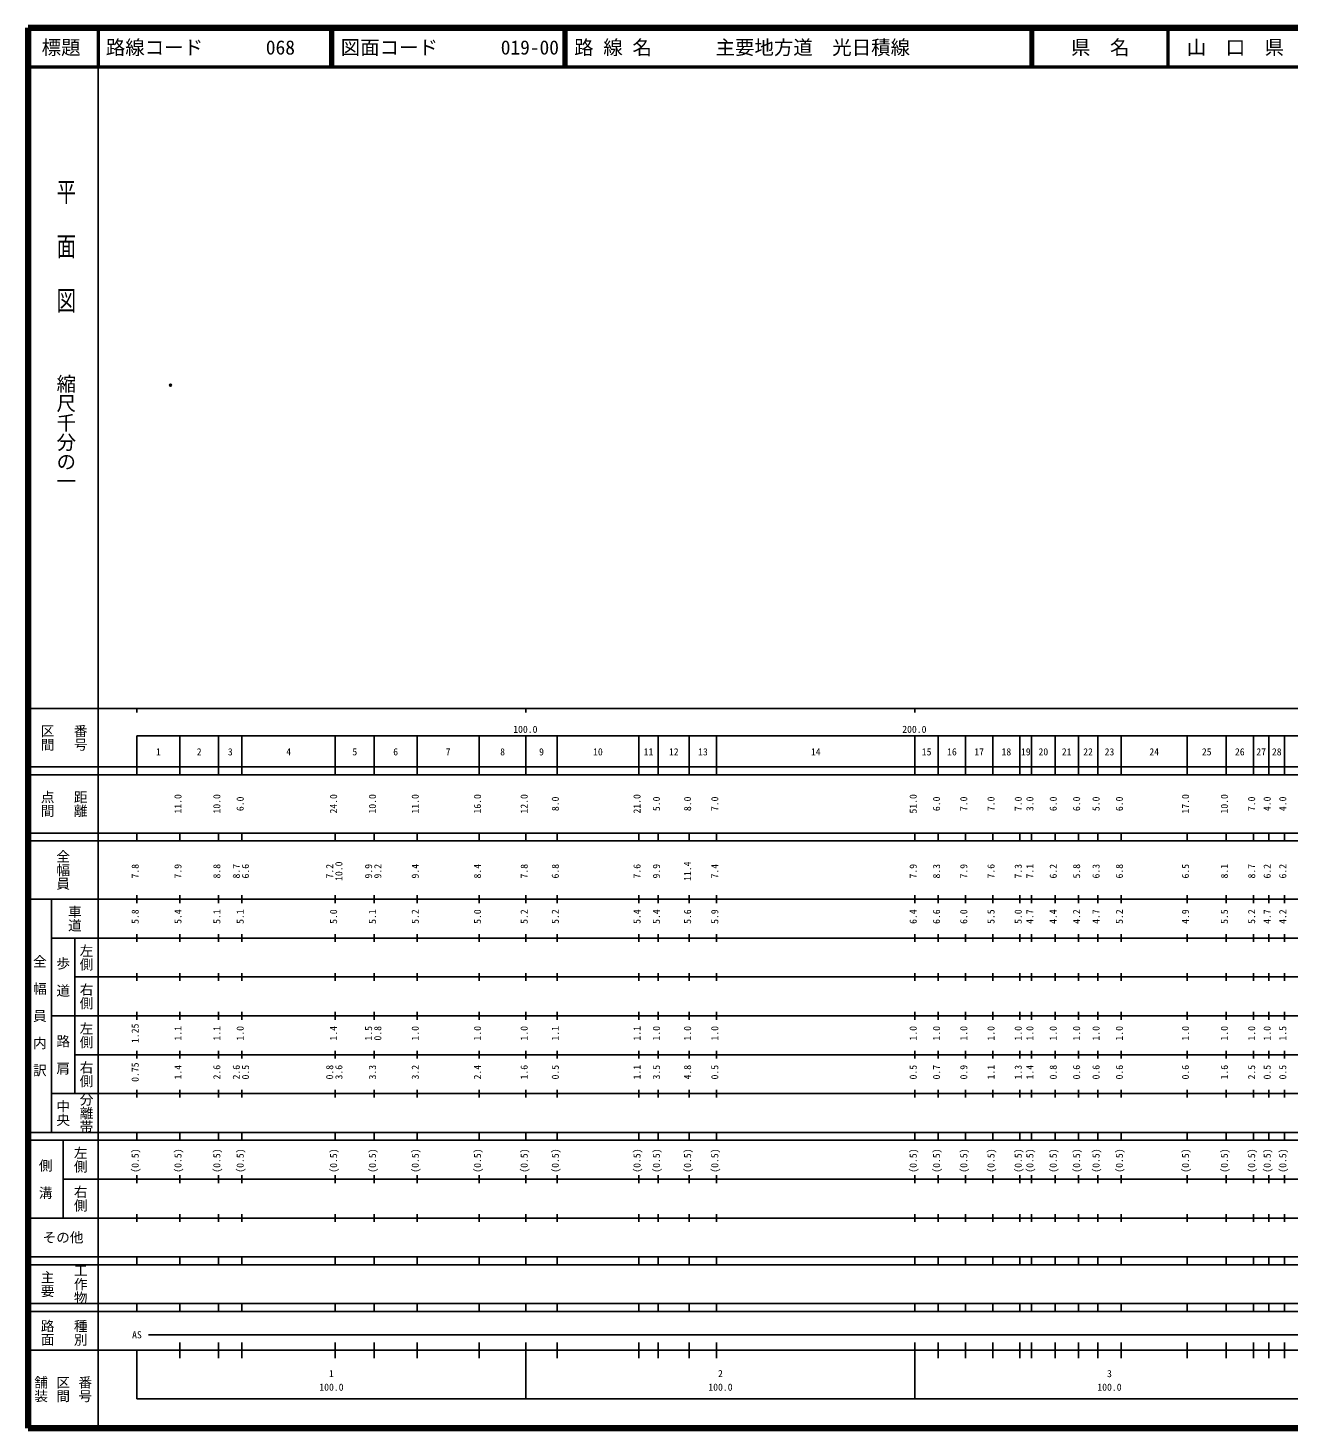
# Model space of a CAD drawing. Units: millimetres on the paper. Extents: x 40 to 680, y 20 to 380.
# Drawn here: x 40 to 364.1, y 20 to 380 of the extents above; entities that cross this region are included whole.
import ezdxf
from ezdxf.enums import TextEntityAlignment as Align

# ---------------------------------------------------------------- set-up
doc = ezdxf.new("R2010")
doc.units = ezdxf.units.MM
doc.header["$PDMODE"] = 32
doc.header["$PDSIZE"] = 0.5
doc.layers.add('M-OTRS', color=6, linetype='Continuous')
doc.layers.add('M-TTL-TXT', color=7, linetype='Continuous')
for name, color, linetype, lineweight in [('M-TTL', 2, 'Continuous', 140), ('M-TTL-BAND', 7, 'Continuous', 25), ('M-TTL-LINE', 7, 'Continuous', 50)]:
    doc.layers.add(name, color=color, linetype=linetype, lineweight=lineweight)
doc.styles.add('@ＭＳ ゴシック', font='')
doc.styles.add('ＭＳ ゴシック', font='')
doc.styles.get('@ＭＳ ゴシック').set_extended_font_data('@MS Gothic')
doc.styles.get('ＭＳ ゴシック').set_extended_font_data('MS Gothic')

msp = doc.modelspace()

# ---------------------------------------------------------------- linework, layer by layer
at = {"layer": 'M-OTRS'}
msp.add_point((76.632, 288.124), dxfattribs=at)
at = {"layer": 'M-TTL'}
for p, q in [((40, 380), (40, 20)), ((680, 380), (40, 380)), ((40, 20), (680, 20))]:
    msp.add_line(p, q, dxfattribs=at)
at = {"layer": 'M-TTL-BAND'}
for p, q in [((58, 370), (58, 20)), ((40, 205), (579, 205)), ((68, 205), (68, 204)), ((168, 205), (168, 204)), ((268, 205), (268, 204)), ((68, 198), (579, 198)), ((68, 198), (68, 188)), ((79, 188), (79, 198)), ((89, 188), (89, 198)), ((95, 188), (95, 198)), ((119, 188), (119, 198)), ((129, 188), (129, 198)), ((140, 188), (140, 198)), ((156, 188), (156, 198)), ((168, 188), (168, 198)), ((176, 188), (176, 198)), ((197, 188), (197, 198)), ((202, 188), (202, 198)), ((210, 188), (210, 198)), ((217, 188), (217, 198)), ((268, 188), (268, 198)), ((274, 188), (274, 198)), ((281, 188), (281, 198)), ((288, 188), (288, 198)), ((295, 188), (295, 198)), ((298, 188), (298, 198)), ((304, 188), (304, 198)), ((310, 188), (310, 198)), ((315, 188), (315, 198)), ((321, 188), (321, 198)), ((338, 188), (338, 198)), ((348, 188), (348, 198)), ((355, 188), (355, 198)), ((359, 188), (359, 198)), ((363, 188), (363, 198)), ((40, 190), (579, 190)), ((40, 188), (579, 188)), ((40, 173), (579, 173)), ((68, 171), (68, 173)), ((79, 171), (79, 173)), ((89, 171), (89, 173)), ((95, 171), (95, 173)), ((119, 171), (119, 173)), ((129, 171), (129, 173)), ((140, 171), (140, 173)), ((156, 171), (156, 173)), ((168, 171), (168, 173)), ((176, 171), (176, 173)), ((197, 171), (197, 173)), ((202, 171), (202, 173)), ((210, 171), (210, 173)), ((217, 171), (217, 173)), ((268, 171), (268, 173)), ((274, 171), (274, 173)), ((281, 171), (281, 173)), ((288, 171), (288, 173)), ((295, 171), (295, 173)), ((298, 171), (298, 173)), ((304, 171), (304, 173)), ((310, 171), (310, 173)), ((315, 171), (315, 173)), ((321, 171), (321, 173)), ((338, 171), (338, 173)), ((348, 171), (348, 173)), ((355, 171), (355, 173)), ((359, 171), (359, 173)), ((363, 171), (363, 173)), ((40, 171), (579, 171)), ((40, 156), (579, 156)), ((46, 96), (46, 156)), ((68, 155), (68, 157)), ((79, 155), (79, 157)), ((89, 155), (89, 157)), ((95, 155), (95, 157)), ((119, 155), (119, 157)), ((129, 155), (129, 157)), ((140, 155), (140, 157)), ((156, 155), (156, 157)), ((168, 155), (168, 157)), ((176, 155), (176, 157)), ((197, 155), (197, 157)), ((202, 155), (202, 157)), ((210, 155), (210, 157)), ((217, 155), (217, 157)), ((268, 155), (268, 157)), ((274, 155), (274, 157)), ((281, 155), (281, 157)), ((288, 155), (288, 157)), ((295, 155), (295, 157)), ((298, 155), (298, 157)), ((304, 155), (304, 157)), ((310, 155), (310, 157)), ((315, 155), (315, 157)), ((321, 155), (321, 157)), ((338, 155), (338, 157)), ((348, 155), (348, 157)), ((355, 155), (355, 157)), ((359, 155), (359, 157)), ((363, 155), (363, 157)), ((46, 146), (579, 146)), ((52, 146), (52, 106)), ((68, 145), (68, 147)), ((79, 145), (79, 147)), ((89, 145), (89, 147)), ((95, 145), (95, 147)), ((119, 145), (119, 147)), ((129, 145), (129, 147)), ((140, 145), (140, 147)), ((156, 145), (156, 147)), ((168, 145), (168, 147)), ((176, 145), (176, 147)), ((197, 145), (197, 147)), ((202, 145), (202, 147)), ((210, 145), (210, 147)), ((217, 145), (217, 147)), ((268, 145), (268, 147)), ((274, 145), (274, 147)), ((281, 145), (281, 147)), ((288, 145), (288, 147)), ((295, 145), (295, 147)), ((298, 145), (298, 147)), ((304, 145), (304, 147)), ((310, 145), (310, 147)), ((315, 145), (315, 147)), ((321, 145), (321, 147)), ((338, 145), (338, 147)), ((348, 145), (348, 147)), ((355, 145), (355, 147)), ((359, 145), (359, 147)), ((363, 145), (363, 147)), ((68, 135), (68, 137)), ((79, 135), (79, 137)), ((89, 135), (89, 137)), ((95, 135), (95, 137)), ((119, 135), (119, 137)), ((129, 135), (129, 137)), ((140, 135), (140, 137)), ((156, 135), (156, 137)), ((168, 135), (168, 137)), ((176, 135), (176, 137)), ((197, 135), (197, 137)), ((202, 135), (202, 137)), ((210, 135), (210, 137)), ((217, 135), (217, 137)), ((268, 135), (268, 137)), ((274, 135), (274, 137)), ((281, 135), (281, 137)), ((288, 135), (288, 137)), ((295, 135), (295, 137)), ((298, 135), (298, 137)), ((304, 135), (304, 137)), ((310, 135), (310, 137)), ((315, 135), (315, 137)), ((321, 135), (321, 137)), ((338, 135), (338, 137)), ((348, 135), (348, 137)), ((355, 135), (355, 137)), ((359, 135), (359, 137)), ((363, 135), (363, 137)), ((52, 136), (579, 136)), ((46, 126), (579, 126)), ((68, 125), (68, 127)), ((79, 125), (79, 127)), ((89, 125), (89, 127)), ((95, 125), (95, 127)), ((119, 125), (119, 127)), ((129, 125), (129, 127)), ((140, 125), (140, 127)), ((156, 125), (156, 127)), ((168, 125), (168, 127)), ((176, 125), (176, 127)), ((197, 125), (197, 127)), ((202, 125), (202, 127)), ((210, 125), (210, 127)), ((217, 125), (217, 127)), ((268, 125), (268, 127)), ((274, 125), (274, 127)), ((281, 125), (281, 127)), ((288, 125), (288, 127)), ((295, 125), (295, 127)), ((298, 125), (298, 127)), ((304, 125), (304, 127)), ((310, 125), (310, 127)), ((315, 125), (315, 127)), ((321, 125), (321, 127)), ((338, 125), (338, 127)), ((348, 125), (348, 127)), ((355, 125), (355, 127)), ((359, 125), (359, 127)), ((363, 125), (363, 127)), ((52, 116), (579, 116)), ((68, 115), (68, 117)), ((79, 115), (79, 117)), ((89, 115), (89, 117)), ((95, 115), (95, 117)), ((119, 115), (119, 117)), ((129, 115), (129, 117)), ((140, 115), (140, 117)), ((156, 115), (156, 117)), ((168, 115), (168, 117)), ((176, 115), (176, 117)), ((197, 115), (197, 117)), ((202, 115), (202, 117)), ((210, 115), (210, 117)), ((217, 115), (217, 117)), ((268, 115), (268, 117)), ((274, 115), (274, 117)), ((281, 115), (281, 117)), ((288, 115), (288, 117)), ((295, 115), (295, 117)), ((298, 115), (298, 117)), ((304, 115), (304, 117)), ((310, 115), (310, 117)), ((315, 115), (315, 117)), ((321, 115), (321, 117)), ((338, 115), (338, 117)), ((348, 115), (348, 117)), ((355, 115), (355, 117)), ((359, 115), (359, 117)), ((363, 115), (363, 117)), ((46, 106), (579, 106)), ((68, 105), (68, 107)), ((79, 105), (79, 107)), ((89, 105), (89, 107)), ((95, 105), (95, 107)), ((119, 105), (119, 107)), ((129, 105), (129, 107)), ((140, 105), (140, 107)), ((156, 105), (156, 107)), ((168, 105), (168, 107)), ((176, 105), (176, 107)), ((197, 105), (197, 107)), ((202, 105), (202, 107)), ((210, 105), (210, 107)), ((217, 105), (217, 107)), ((268, 105), (268, 107)), ((274, 105), (274, 107)), ((281, 105), (281, 107)), ((288, 105), (288, 107)), ((295, 105), (295, 107)), ((298, 105), (298, 107)), ((304, 105), (304, 107)), ((310, 105), (310, 107)), ((315, 105), (315, 107)), ((321, 105), (321, 107)), ((338, 105), (338, 107)), ((348, 105), (348, 107)), ((355, 105), (355, 107)), ((359, 105), (359, 107)), ((363, 105), (363, 107)), ((40, 96), (579, 96)), ((40, 94), (579, 94)), ((49, 94), (49, 74)), ((68, 94), (68, 96)), ((79, 94), (79, 96)), ((89, 94), (89, 96)), ((95, 94), (95, 96)), ((119, 94), (119, 96)), ((129, 94), (129, 96)), ((140, 94), (140, 96)), ((156, 94), (156, 96)), ((168, 94), (168, 96)), ((176, 94), (176, 96)), ((197, 94), (197, 96)), ((202, 94), (202, 96)), ((210, 94), (210, 96)), ((217, 94), (217, 96)), ((268, 94), (268, 96)), ((274, 94), (274, 96)), ((281, 94), (281, 96)), ((288, 94), (288, 96)), ((295, 94), (295, 96)), ((298, 94), (298, 96)), ((304, 94), (304, 96)), ((310, 94), (310, 96)), ((315, 94), (315, 96)), ((321, 94), (321, 96)), ((338, 94), (338, 96)), ((348, 94), (348, 96)), ((355, 94), (355, 96)), ((359, 94), (359, 96)), ((363, 94), (363, 96)), ((49, 84), (579, 84)), ((68, 83), (68, 85)), ((79, 83), (79, 85)), ((89, 83), (89, 85)), ((95, 83), (95, 85)), ((119, 83), (119, 85)), ((129, 83), (129, 85)), ((140, 83), (140, 85)), ((156, 83), (156, 85)), ((168, 83), (168, 85)), ((176, 83), (176, 85)), ((197, 83), (197, 85)), ((202, 83), (202, 85)), ((210, 83), (210, 85)), ((217, 83), (217, 85)), ((268, 83), (268, 85)), ((274, 83), (274, 85)), ((281, 83), (281, 85)), ((288, 83), (288, 85)), ((295, 83), (295, 85)), ((298, 83), (298, 85)), ((304, 83), (304, 85)), ((310, 83), (310, 85)), ((315, 83), (315, 85)), ((321, 83), (321, 85)), ((338, 83), (338, 85)), ((348, 83), (348, 85)), ((355, 83), (355, 85)), ((359, 83), (359, 85)), ((363, 83), (363, 85)), ((40, 74), (579, 74)), ((68, 73), (68, 75)), ((79, 73), (79, 75)), ((89, 73), (89, 75)), ((95, 73), (95, 75)), ((119, 73), (119, 75)), ((129, 73), (129, 75)), ((140, 73), (140, 75)), ((156, 73), (156, 75)), ((168, 73), (168, 75)), ((176, 73), (176, 75)), ((197, 73), (197, 75)), ((202, 73), (202, 75)), ((210, 73), (210, 75)), ((217, 73), (217, 75)), ((268, 73), (268, 75)), ((274, 73), (274, 75)), ((281, 73), (281, 75)), ((288, 73), (288, 75)), ((295, 73), (295, 75)), ((298, 73), (298, 75)), ((304, 73), (304, 75)), ((310, 73), (310, 75)), ((315, 73), (315, 75)), ((321, 73), (321, 75)), ((338, 73), (338, 75)), ((348, 73), (348, 75)), ((355, 73), (355, 75)), ((359, 73), (359, 75)), ((363, 73), (363, 75)), ((40, 64), (579, 64)), ((40, 62), (579, 62)), ((68, 62), (68, 64)), ((79, 62), (79, 64)), ((89, 62), (89, 64)), ((95, 62), (95, 64)), ((119, 62), (119, 64)), ((129, 62), (129, 64)), ((140, 62), (140, 64)), ((156, 62), (156, 64)), ((168, 62), (168, 64)), ((176, 62), (176, 64)), ((197, 62), (197, 64)), ((202, 62), (202, 64)), ((210, 62), (210, 64)), ((217, 62), (217, 64)), ((268, 62), (268, 64)), ((274, 62), (274, 64)), ((281, 62), (281, 64)), ((288, 62), (288, 64)), ((295, 62), (295, 64)), ((298, 62), (298, 64)), ((304, 62), (304, 64)), ((310, 62), (310, 64)), ((315, 62), (315, 64)), ((321, 62), (321, 64)), ((338, 62), (338, 64)), ((348, 62), (348, 64)), ((355, 62), (355, 64)), ((359, 62), (359, 64)), ((363, 62), (363, 64)), ((40, 52), (579, 52)), ((68, 50), (68, 52)), ((79, 50), (79, 52)), ((89, 50), (89, 52)), ((95, 50), (95, 52)), ((119, 50), (119, 52)), ((129, 50), (129, 52)), ((140, 50), (140, 52)), ((156, 50), (156, 52)), ((168, 50), (168, 52)), ((176, 50), (176, 52)), ((197, 50), (197, 52)), ((202, 50), (202, 52)), ((210, 50), (210, 52)), ((217, 50), (217, 52)), ((268, 50), (268, 52)), ((274, 50), (274, 52)), ((281, 50), (281, 52)), ((288, 50), (288, 52)), ((295, 50), (295, 52)), ((298, 50), (298, 52)), ((304, 50), (304, 52)), ((310, 50), (310, 52)), ((315, 50), (315, 52)), ((321, 50), (321, 52)), ((338, 50), (338, 52)), ((348, 50), (348, 52)), ((355, 50), (355, 52)), ((359, 50), (359, 52)), ((363, 50), (363, 52)), ((40, 50), (579, 50)), ((71, 44), (481.5, 44)), ((40, 40), (579, 40)), ((68, 40), (68, 27.5)), ((79, 38), (79, 42)), ((89, 38), (89, 42)), ((95, 38), (95, 42)), ((119, 38), (119, 42)), ((129, 38), (129, 42)), ((140, 38), (140, 42)), ((156, 38), (156, 42)), ((168, 27.5), (168, 42)), ((176, 38), (176, 42)), ((197, 38), (197, 42)), ((202, 38), (202, 42)), ((210, 38), (210, 42)), ((217, 38), (217, 42)), ((268, 27.5), (268, 42)), ((274, 38), (274, 42)), ((281, 38), (281, 42)), ((288, 38), (288, 42)), ((295, 38), (295, 42)), ((298, 38), (298, 42)), ((304, 38), (304, 42)), ((310, 38), (310, 42)), ((315, 38), (315, 42)), ((321, 38), (321, 42)), ((338, 38), (338, 42)), ((348, 38), (348, 42)), ((355, 38), (355, 42)), ((359, 38), (359, 42)), ((363, 38), (363, 42)), ((68, 27.5), (579, 27.5))]:
    msp.add_line(p, q, dxfattribs=at)
at = {"layer": 'M-TTL-LINE'}
for p, q in [((58, 380), (58, 370)), ((117.75, 380), (117.75, 370)), ((118.25, 380), (118.25, 370)), ((177.75, 380), (177.75, 370)), ((178.25, 380), (178.25, 370)), ((297.75, 380), (297.75, 370)), ((298.25, 380), (298.25, 370)), ((333, 380), (333, 370)), ((40, 370), (680, 370))]:
    msp.add_line(p, q, dxfattribs=at)

# ---------------------------------------------------------------- texts
at = {"layer": 'M-TTL-BAND', "style": '@ＭＳ ゴシック', "width": 1.4}
msp.add_text('平  面  図', height=3.666, rotation=270, dxfattribs=at).set_placement((49.777, 306.475), align=Align.MIDDLE_RIGHT)
at = {"layer": 'M-TTL-BAND', "style": '@ＭＳ ゴシック'}
msp.add_text('縮尺千分の一', height=3.666, rotation=270, dxfattribs=at).set_placement((49.777, 261.03), align=Align.MIDDLE_RIGHT)
for s, p in [('区間', (45, 197.5)), ('番号', (53.5, 197.5)), ('点間', (45, 180.5)), ('距離', (53.5, 180.5)), ('全幅員', (49, 163.5)), ('車道', (52, 151)), ('左側', (55, 141)), ('全\u3000幅\u3000員\u3000内\u3000訳', (43, 126)), ('歩\u3000道', (49, 136)), ('右側', (55, 131)), ('左側', (55, 121)), ('路\u3000肩', (49, 116)), ('右側', (55, 111)), ('分離帯', (55, 101)), ('中央', (49, 101)), ('左側', (53.5, 89)), ('側\u3000溝', (44.5, 84)), ('右側', (53.5, 79)), ('工作物', (53.5, 57)), ('主要', (45, 57)), ('路面', (45, 44.5)), ('種別', (53.5, 44.5)), ('舗装', (43.333, 30)), ('区間', (49, 30)), ('番号', (54.667, 30))]:
    msp.add_text(s, height=2.566, rotation=270, dxfattribs=at).set_placement(p, align=Align.MIDDLE_CENTER)
at = {"layer": 'M-TTL-BAND', "style": 'ＭＳ ゴシック'}
for s, p in [('100.0', (167.844, 198.195)), ('200.0', (267.844, 198.195)), ('1', (73.5, 192.405)), ('2', (84, 192.405)), ('3', (92, 192.405)), ('4', (107, 192.405)), ('5', (124, 192.405)), ('6', (134.5, 192.405)), ('7', (148, 192.405)), ('8', (162, 192.405)), ('9', (172, 192.405)), ('10', (186.5, 192.405)), ('11', (199.5, 192.405)), ('12', (206, 192.405)), ('13', (213.5, 192.405)), ('14', (242.5, 192.405)), ('15', (271, 192.405)), ('16', (277.5, 192.405)), ('17', (284.5, 192.405)), ('18', (291.5, 192.405)), ('19', (296.5, 192.405)), ('20', (301, 192.405)), ('21', (307, 192.405)), ('22', (312.5, 192.405)), ('23', (318, 192.405)), ('24', (329.5, 192.405)), ('25', (343, 192.405)), ('26', (351.5, 192.405)), ('27', (357, 192.405)), ('28', (361, 192.405)), ('AS', (68, 42.5)), ('1', (118, 32.523)), ('2', (218, 32.523)), ('3', (318, 32.523)), ('100.0', (118, 29.033)), ('100.0', (218, 29.033)), ('100.0', (318, 29.033))]:
    msp.add_text(s, height=1.833, dxfattribs=at).set_placement(p, align=Align.BOTTOM_CENTER)
for s, p in [('11.0', (80, 180.5)), ('10.0', (90, 180.5)), ('6.0', (96, 180.5)), ('24.0', (120, 180.5)), ('10.0', (130, 180.5)), ('11.0', (141, 180.5)), ('16.0', (157, 180.5)), ('12.0', (169, 180.5)), ('8.0', (177, 180.5)), ('21.0', (198, 180.5)), ('5.0', (203, 180.5)), ('8.0', (211, 180.5)), ('7.0', (218, 180.5)), ('51.0', (269, 180.5)), ('6.0', (275, 180.5)), ('7.0', (282, 180.5)), ('7.0', (289, 180.5)), ('7.0', (296, 180.5)), ('3.0', (299, 180.5)), ('6.0', (305, 180.5)), ('6.0', (311, 180.5)), ('5.0', (316, 180.5)), ('6.0', (322, 180.5)), ('17.0', (339, 180.5)), ('10.0', (349, 180.5)), ('7.0', (356, 180.5)), ('4.0', (360, 180.5)), ('4.0', (364, 180.5)), ('7.8', (69, 163.174)), ('7.9', (80, 163.174)), ('8.8', (90, 163.174)), ('8.7', (95, 163.174)), ('6.6', (97.37, 163.174)), ('7.2', (119, 163.174)), ('10.0', (121.37, 163.174)), ('9.9', (129, 163.174)), ('9.2', (131.37, 163.174)), ('9.4', (141, 163.174)), ('8.4', (157, 163.174)), ('7.8', (169, 163.174)), ('6.8', (177, 163.174)), ('7.6', (198, 163.174)), ('9.9', (203, 163.174)), ('11.4', (211, 163.174)), ('7.4', (218, 163.174)), ('7.9', (269, 163.174)), ('8.3', (275, 163.174)), ('7.9', (282, 163.174)), ('7.6', (289, 163.174)), ('7.3', (296, 163.174)), ('7.1', (299, 163.174)), ('6.2', (305, 163.174)), ('5.8', (311, 163.174)), ('6.3', (316, 163.174)), ('6.8', (322, 163.174)), ('6.5', (339, 163.174)), ('8.1', (349, 163.174)), ('8.7', (356, 163.174)), ('6.2', (360, 163.174)), ('6.2', (364, 163.174)), ('5.8', (69, 151.5)), ('5.4', (80, 151.5)), ('5.1', (90, 151.5)), ('5.1', (96, 151.5)), ('5.0', (120, 151.5)), ('5.1', (130, 151.5)), ('5.2', (141, 151.5)), ('5.0', (157, 151.5)), ('5.2', (169, 151.5)), ('5.2', (177, 151.5)), ('5.4', (198, 151.5)), ('5.4', (203, 151.5)), ('5.6', (211, 151.5)), ('5.9', (218, 151.5)), ('6.4', (269, 151.5)), ('6.6', (275, 151.5)), ('6.0', (282, 151.5)), ('5.5', (289, 151.5)), ('5.0', (296, 151.5)), ('4.7', (299, 151.5)), ('4.4', (305, 151.5)), ('4.2', (311, 151.5)), ('4.7', (316, 151.5)), ('5.2', (322, 151.5)), ('4.9', (339, 151.5)), ('5.5', (349, 151.5)), ('5.2', (356, 151.5)), ('4.7', (360, 151.5)), ('4.2', (364, 151.5)), ('1.25', (69, 121.5)), ('1.1', (80, 121.5)), ('1.1', (90, 121.5)), ('1.0', (96, 121.5)), ('1.4', (120, 121.5)), ('1.5', (129, 121.5)), ('0.8', (131.37, 121.5)), ('1.0', (141, 121.5)), ('1.0', (157, 121.5)), ('1.0', (169, 121.5)), ('1.1', (177, 121.5)), ('1.1', (198, 121.5)), ('1.0', (203, 121.5)), ('1.0', (211, 121.5)), ('1.0', (218, 121.5)), ('1.0', (269, 121.5)), ('1.0', (275, 121.5)), ('1.0', (282, 121.5)), ('1.0', (289, 121.5)), ('1.0', (296, 121.5)), ('1.0', (299, 121.5)), ('1.0', (305, 121.5)), ('1.0', (311, 121.5)), ('1.0', (316, 121.5)), ('1.0', (322, 121.5)), ('1.0', (339, 121.5)), ('1.0', (349, 121.5)), ('1.0', (356, 121.5)), ('1.0', (360, 121.5)), ('1.5', (364, 121.5)), ('0.75', (69, 111.5)), ('1.4', (80, 111.5)), ('2.6', (90, 111.5)), ('2.6', (95, 111.5)), ('0.5', (97.37, 111.5)), ('0.8', (119, 111.5)), ('3.6', (121.37, 111.5)), ('3.3', (130, 111.5)), ('3.2', (141, 111.5)), ('2.4', (157, 111.5)), ('1.6', (169, 111.5)), ('0.5', (177, 111.5)), ('1.1', (198, 111.5)), ('3.5', (203, 111.5)), ('4.8', (211, 111.5)), ('0.5', (218, 111.5)), ('0.5', (269, 111.5)), ('0.7', (275, 111.5)), ('0.9', (282, 111.5)), ('1.1', (289, 111.5)), ('1.3', (296, 111.5)), ('1.4', (299, 111.5)), ('0.8', (305, 111.5)), ('0.6', (311, 111.5)), ('0.6', (316, 111.5)), ('0.6', (322, 111.5)), ('0.6', (339, 111.5)), ('1.6', (349, 111.5)), ('2.5', (356, 111.5)), ('0.5', (360, 111.5)), ('0.5', (364, 111.5)), ('(0.5)', (69, 88.764)), ('(0.5)', (80, 88.764)), ('(0.5)', (90, 88.764)), ('(0.5)', (96, 88.764)), ('(0.5)', (120, 88.764)), ('(0.5)', (130, 88.764)), ('(0.5)', (141, 88.764)), ('(0.5)', (157, 88.764)), ('(0.5)', (169, 88.764)), ('(0.5)', (177, 88.764)), ('(0.5)', (198, 88.764)), ('(0.5)', (203, 88.764)), ('(0.5)', (211, 88.764)), ('(0.5)', (218, 88.764)), ('(0.5)', (269, 88.764)), ('(0.5)', (275, 88.764)), ('(0.5)', (282, 88.764)), ('(0.5)', (289, 88.764)), ('(0.5)', (296, 88.764)), ('(0.5)', (299, 88.764)), ('(0.5)', (305, 88.764)), ('(0.5)', (311, 88.764)), ('(0.5)', (316, 88.764)), ('(0.5)', (322, 88.764)), ('(0.5)', (339, 88.764)), ('(0.5)', (349, 88.764)), ('(0.5)', (356, 88.764)), ('(0.5)', (360, 88.764)), ('(0.5)', (364, 88.764))]:
    msp.add_text(s, height=1.833, rotation=90, dxfattribs=at).set_placement(p, align=Align.BOTTOM_CENTER)
msp.add_text('その他', height=2.566, dxfattribs=at).set_placement((49, 69), align=Align.MIDDLE_CENTER)
at = {"layer": 'M-TTL-TXT', "style": 'ＭＳ ゴシック'}
for s, p in [('標題', (48.5, 375)), ('県\u3000名', (315.625, 375)), ('山\u3000口\u3000県', (350.375, 375))]:
    msp.add_text(s, height=3.666, dxfattribs=at).set_placement(p, align=Align.MIDDLE_CENTER)
for s, p in [('路線コード', (60, 375)), ('068', (101.142, 375)), ('図面コード', (120.38, 375)), ('019-00', (161.521, 375)), ('路 線 名', (180.38, 375)), ('主要地方道\u3000光日積線', (216.734, 375))]:
    msp.add_text(s, height=3.666, dxfattribs=at).set_placement(p, align=Align.MIDDLE_LEFT)

doc.saveas('drawing.dxf')
